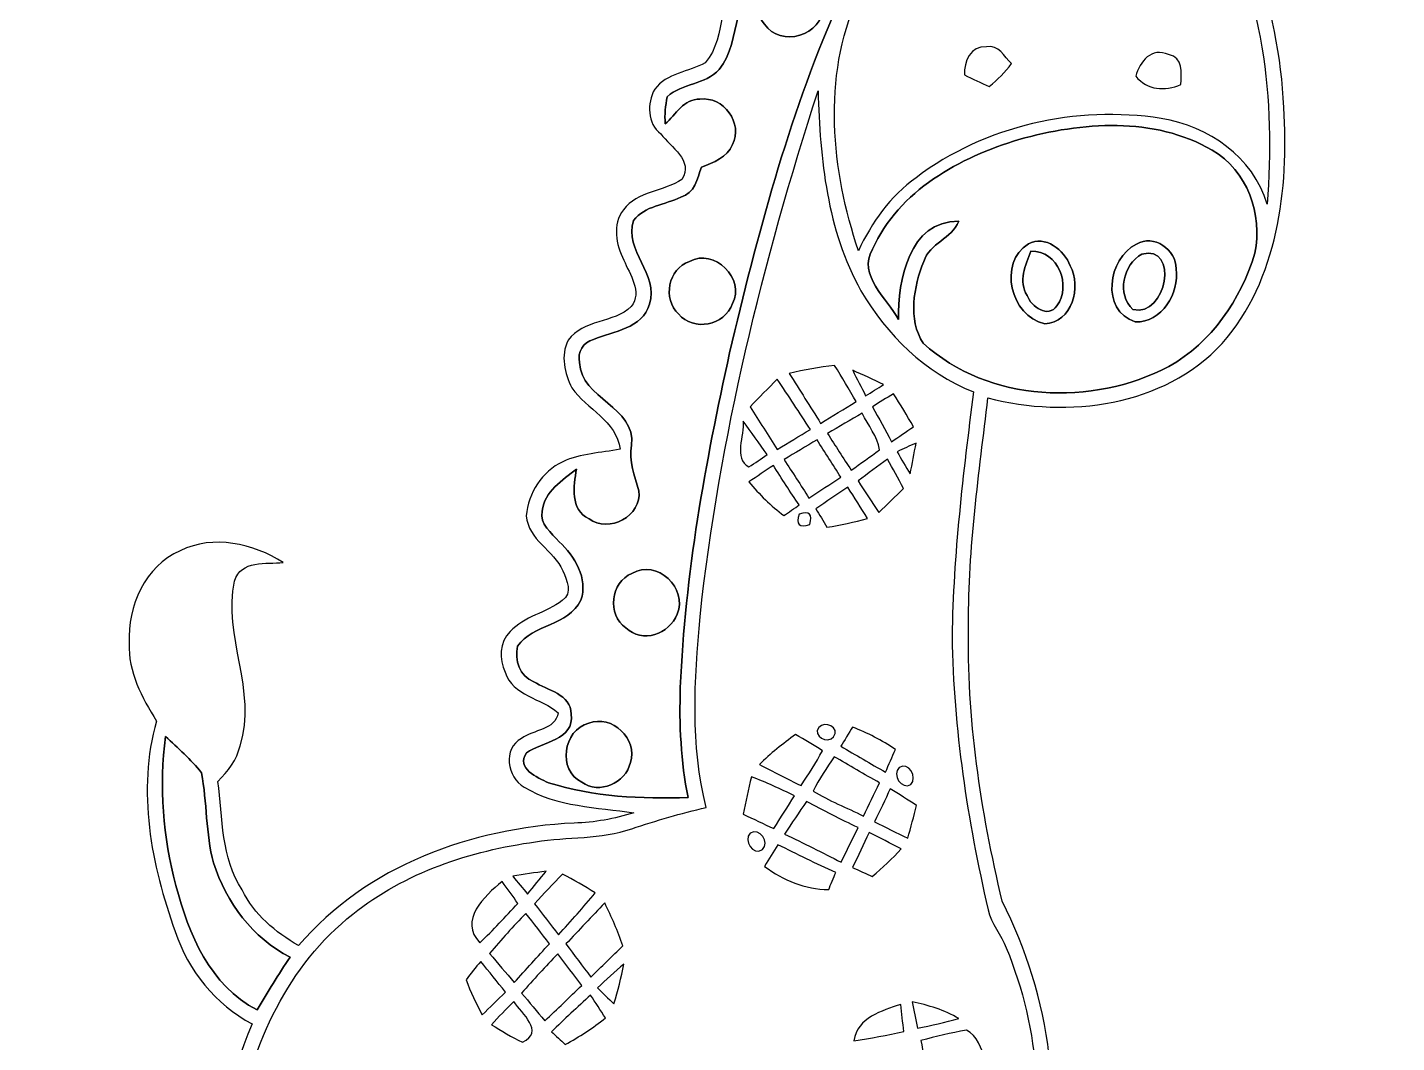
# Model space of a CAD drawing. Header units: centimetres. Extents: x -9.7 to 9.7, y -20.5 to 20.6.
# Drawn here: x 2.1 to 9.68, y 10.77 to 16.39 of the extents above; entities that cross this region are included whole.
import ezdxf

# ---------------------------------------------------------------- set-up
doc = ezdxf.new("R2010")
doc.units = ezdxf.units.CM
doc.header["$MEASUREMENT"] = 0
doc.layers.add('Camada 1', color=7, linetype='Continuous')

msp = doc.modelspace()

# ---------------------------------------------------------------- linework, layer by layer
at = {"layer": 'Camada 1'}
for points, knots in [([(7.83907, 18.55294), (7.82849, 18.66829), (7.97207, 18.70498), (8.06167, 18.68557), (8.06167, 18.68557), (8.15974, 18.66229), (8.19962, 18.56176), (8.23736, 18.47956), (8.23736, 18.47956), (8.30615, 18.52894), (8.37211, 18.60585), (8.4642, 18.59985), (8.4642, 18.59985), (8.55239, 18.57798), (8.66563, 18.50565), (8.62541, 18.39877), (8.62541, 18.39877), (8.52311, 18.22414), (8.33191, 18.13207), (8.15516, 18.04987), (8.15516, 18.04987), (8.09378, 17.93487), (8.05744, 17.80857), (8.00664, 17.68897), (8.00664, 17.68897), (8.06591, 17.66322), (8.12517, 17.63606), (8.18444, 17.60889), (8.18444, 17.60889), (8.42186, 17.83432), (8.68045, 18.04704), (8.98065, 18.18322), (8.98065, 18.18322), (9.12318, 18.2446), (9.30627, 18.29505), (9.43926, 18.18604), (9.43926, 18.18604), (9.56062, 18.0668), (9.61319, 17.86043), (9.52712, 17.70661), (9.52712, 17.70661), (9.45868, 17.59373), (9.33167, 17.53411), (9.20925, 17.49953), (9.20925, 17.49953), (8.94679, 17.4318), (8.67233, 17.4392), (8.40458, 17.46249), (8.40458, 17.46249), (8.84555, 17.09278), (9.02475, 16.50541), (9.05403, 15.94838), (9.05403, 15.94838), (9.0812, 15.4947), (9.02299, 14.99622), (8.71185, 14.64133), (8.71185, 14.64133), (8.38799, 14.29208), (7.85883, 14.22505), (7.41574, 14.33971), (7.41574, 14.33971), (7.36635, 13.92378), (7.30637, 13.50785), (7.30815, 13.08805), (7.30815, 13.08805), (7.29791, 12.57087), (7.37446, 12.05476), (7.49477, 11.55311), (7.49477, 11.55311), (7.75757, 11.02713), (7.87223, 10.39318), (7.64433, 9.83368), (7.64433, 9.83368), (7.95619, 9.71373), (8.20666, 9.48337), (8.4462, 9.25794), (8.4462, 9.25794), (8.85506, 8.84766), (9.24136, 8.39998), (9.50029, 7.87752), (9.50029, 7.87752), (9.57967, 7.69902), (9.67809, 7.47888), (9.57226, 7.29085), (9.57226, 7.29085), (9.45656, 7.1695), (9.28899, 7.10388), (9.12705, 7.07107), (9.12705, 7.07107), (8.85789, 7.02909), (8.6113, 7.18819), (8.43104, 7.37234), (8.43104, 7.37234), (8.04121, 7.78333), (7.80097, 8.30862), (7.42244, 8.72842), (7.42244, 8.72842), (7.30108, 8.86566), (7.14974, 8.97607), (6.97934, 9.0438), (6.97934, 9.0438), (6.95254, 9.01911), (6.92643, 8.99371), (6.90138, 8.96761), (6.90138, 8.96761), (7.09259, 8.62788), (7.21325, 8.25464), (7.31979, 7.88105), (7.31979, 7.88105), (7.40445, 7.56214), (7.48135, 7.24041), (7.52333, 6.91268), (7.52333, 6.91268), (7.57202, 6.61916), (7.58401, 6.31506), (7.52756, 6.02156), (7.52756, 6.02156), (7.49477, 5.86493), (7.40974, 5.68783), (7.24181, 5.64444), (7.24181, 5.64444), (7.01993, 5.59717), (6.77192, 5.60599), (6.57365, 5.72593), (6.57365, 5.72593), (6.36869, 5.85082), (6.26674, 6.084), (6.2103, 6.30765), (6.2103, 6.30765), (6.06178, 6.91549), (6.13445, 7.56072), (5.93195, 8.15763), (5.93195, 8.15763), (5.87304, 8.33578), (5.7665, 8.49453), (5.63245, 8.62471), (5.63245, 8.62471), (5.11069, 8.65504), (4.58576, 8.70795), (4.08305, 8.85648), (4.08305, 8.85648), (3.94404, 8.3947), (3.88301, 7.91491), (3.76307, 7.44855), (3.76307, 7.44855), (3.6904, 7.16104), (3.60186, 6.86964), (3.43181, 6.62305), (3.43181, 6.62305), (3.31223, 6.44701), (3.1108, 6.3126), (2.89243, 6.31966), (2.89243, 6.31966), (2.68216, 6.31331), (2.4825, 6.40009), (2.30399, 6.50346), (2.30399, 6.50346), (2.22603, 6.54402), (2.18193, 6.62515), (2.15511, 6.70524), (2.15511, 6.70524), (2.09761, 6.90245), (2.13642, 7.11129), (2.17735, 7.30778), (2.17735, 7.30778), (2.28528, 7.76181), (2.47015, 8.19361), (2.67864, 8.60954), (2.67864, 8.60954), (2.83951, 8.91822), (3.00813, 9.2269), (3.23391, 9.49359), (3.23391, 9.49359), (3.18452, 9.6273), (3.14501, 9.76736), (3.14854, 9.91164), (3.14854, 9.91164), (3.14783, 10.24078), (3.21451, 10.57027), (3.34115, 10.87402), (3.34115, 10.87402), (3.14042, 10.98232), (2.98626, 11.16858), (2.91606, 11.38555), (2.91606, 11.38555), (2.78306, 11.75349), (2.70262, 12.1673), (2.81269, 12.55077), (2.81269, 12.55077), (2.73085, 12.68024), (2.65535, 12.82453), (2.66064, 12.98222), (2.66064, 12.98222), (2.65253, 13.18542), (2.74708, 13.41049), (2.94393, 13.49339), (2.94393, 13.49339), (3.12878, 13.58582), (3.34644, 13.5329), (3.51437, 13.42883), (3.51437, 13.42883), (3.41877, 13.41895), (3.28153, 13.4433), (3.24379, 13.32618), (3.24379, 13.32618), (3.17994, 13.02278), (3.3729, 12.71587), (3.27518, 12.41389), (3.27518, 12.41389), (3.2579, 12.33557), (3.20852, 12.27208), (3.15207, 12.21705), (3.15207, 12.21705), (3.17887, 12.01384), (3.16971, 11.79371), (3.28682, 11.61556), (3.28682, 11.61556), (3.35314, 11.48009), (3.47027, 11.38132), (3.59938, 11.30793), (3.59938, 11.30793), (3.97544, 11.74997), (4.55648, 11.95916), (5.12444, 11.98597), (5.12444, 11.98597), (5.23662, 11.98809), (5.3474, 12.00996), (5.45465, 12.04277), (5.45465, 12.04277), (5.25003, 12.07381), (5.0299, 12.07523), (4.84752, 12.18494), (4.84752, 12.18494), (4.75368, 12.23997), (4.72722, 12.39837), (4.8327, 12.45481), (4.8327, 12.45481), (4.89937, 12.50491), (5.02072, 12.49891), (5.03624, 12.59699), (5.03624, 12.59699), (4.94312, 12.67777), (4.78437, 12.69012), (4.74203, 12.82099), (4.74203, 12.82099), (4.70712, 12.89402), (4.71204, 12.98609), (4.76956, 13.04643), (4.76956, 13.04643), (4.84823, 13.13038), (4.96922, 13.15014), (5.05919, 13.21858), (5.05919, 13.21858), (5.11915, 13.2595), (5.08282, 13.33076), (5.06236, 13.38333), (5.06236, 13.38333), (5.01156, 13.49622), (4.87009, 13.55442), (4.85985, 13.68742), (4.85985, 13.68742), (4.86974, 13.81266), (4.94665, 13.93295), (5.06165, 13.98658), (5.06165, 13.98658), (5.16078, 14.0342), (5.27332, 14.0342), (5.37986, 14.05607), (5.37986, 14.05607), (5.35834, 14.21518), (5.19465, 14.27514), (5.11174, 14.39545), (5.11174, 14.39545), (5.07223, 14.47587), (5.04754, 14.57501), (5.09198, 14.65897), (5.09198, 14.65897), (5.17313, 14.7775), (5.34387, 14.75139), (5.44054, 14.84559), (5.44054, 14.84559), (5.50367, 14.92849), (5.43136, 15.02339), (5.39996, 15.10347), (5.39996, 15.10347), (5.35586, 15.1892), (5.33505, 15.29855), (5.39715, 15.38181), (5.39715, 15.38181), (5.47582, 15.48482), (5.61974, 15.48236), (5.72169, 15.55009), (5.72169, 15.55009), (5.7866, 15.65486), (5.65996, 15.7293), (5.60422, 15.80161), (5.60422, 15.80161), (5.52908, 15.86052), (5.52662, 15.9706), (5.57072, 16.04891), (5.57072, 16.04891), (5.63667, 16.13993), (5.75944, 16.14275), (5.85011, 16.19603), (5.85011, 16.19603), (5.97923, 16.34172), (5.90727, 16.5922), (6.078, 16.71143), (6.078, 16.71143), (6.17536, 16.77352), (6.29813, 16.76682), (6.40927, 16.76082), (6.40927, 16.76082), (6.38174, 16.89029), (6.32249, 17.05645), (6.4463, 17.15628), (6.4463, 17.15628), (6.63327, 17.34784), (6.95678, 17.14323), (7.13493, 17.34537), (7.13493, 17.34537), (6.80614, 17.37747), (6.44031, 17.35454), (6.15667, 17.55281), (6.15667, 17.55281), (5.94713, 17.69533), (6.05542, 18.028), (6.26039, 18.11725), (6.26039, 18.11725), (6.40115, 18.18322), (6.5553, 18.10807), (6.67948, 18.03893), (6.67948, 18.03893), (6.9102, 17.89253), (7.10106, 17.69286), (7.27638, 17.48508), (7.27638, 17.48508), (7.32861, 17.52106), (7.38152, 17.55668), (7.43408, 17.59302), (7.43408, 17.59302), (7.37376, 17.6985), (7.31448, 17.80504), (7.25557, 17.91123), (7.25557, 17.91123), (7.08306, 17.96133), (6.85658, 18.01247), (6.79202, 18.20368), (6.79202, 18.20368), (6.81107, 18.26718), (6.86047, 18.31586), (6.91232, 18.35432), (6.91232, 18.35432), (7.0058, 18.40582), (7.1053, 18.34727), (7.19067, 18.3074), (7.19067, 18.3074), (7.21218, 18.38642), (7.2143, 18.48801), (7.29051, 18.5367), (7.29051, 18.5367), (7.36282, 18.58751), (7.45101, 18.55187), (7.52897, 18.53741), (7.52897, 18.53741), (7.58472, 18.33597), (7.49652, 18.13736), (7.41291, 17.95779), (7.41291, 17.95779), (7.4669, 17.8622), (7.52016, 17.76623), (7.57414, 17.67028), (7.57414, 17.67028), (7.66585, 17.69638), (7.75864, 17.71791), (7.85318, 17.73307), (7.85318, 17.73307), (7.90751, 17.8756), (7.96254, 18.01847), (8.01758, 18.16099), (8.01758, 18.16099), (7.94032, 18.28094), (7.84577, 18.40476), (7.83907, 18.55294)], [0, 0, 0, 0, 0.0103093, 0.0103093, 0.0103093, 0.0103093, 0.0206186, 0.0206186, 0.0206186, 0.0206186, 0.0309278, 0.0309278, 0.0309278, 0.0309278, 0.0412371, 0.0412371, 0.0412371, 0.0412371, 0.0515464, 0.0515464, 0.0515464, 0.0515464, 0.0618557, 0.0618557, 0.0618557, 0.0618557, 0.0721649, 0.0721649, 0.0721649, 0.0721649, 0.0824742, 0.0824742, 0.0824742, 0.0824742, 0.0927835, 0.0927835, 0.0927835, 0.0927835, 0.1030928, 0.1030928, 0.1030928, 0.1030928, 0.1134021, 0.1134021, 0.1134021, 0.1134021, 0.1237113, 0.1237113, 0.1237113, 0.1237113, 0.1340206, 0.1340206, 0.1340206, 0.1340206, 0.1443299, 0.1443299, 0.1443299, 0.1443299, 0.1546392, 0.1546392, 0.1546392, 0.1546392, 0.1649485, 0.1649485, 0.1649485, 0.1649485, 0.1752577, 0.1752577, 0.1752577, 0.1752577, 0.185567, 0.185567, 0.185567, 0.185567, 0.1958763, 0.1958763, 0.1958763, 0.1958763, 0.2061856, 0.2061856, 0.2061856, 0.2061856, 0.2164948, 0.2164948, 0.2164948, 0.2164948, 0.2268041, 0.2268041, 0.2268041, 0.2268041, 0.2371134, 0.2371134, 0.2371134, 0.2371134, 0.2474227, 0.2474227, 0.2474227, 0.2474227, 0.257732, 0.257732, 0.257732, 0.257732, 0.2680412, 0.2680412, 0.2680412, 0.2680412, 0.2783505, 0.2783505, 0.2783505, 0.2783505, 0.2886598, 0.2886598, 0.2886598, 0.2886598, 0.2989691, 0.2989691, 0.2989691, 0.2989691, 0.3092784, 0.3092784, 0.3092784, 0.3092784, 0.3195876, 0.3195876, 0.3195876, 0.3195876, 0.3298969, 0.3298969, 0.3298969, 0.3298969, 0.3402062, 0.3402062, 0.3402062, 0.3402062, 0.3505155, 0.3505155, 0.3505155, 0.3505155, 0.3608247, 0.3608247, 0.3608247, 0.3608247, 0.371134, 0.371134, 0.371134, 0.371134, 0.3814433, 0.3814433, 0.3814433, 0.3814433, 0.3917526, 0.3917526, 0.3917526, 0.3917526, 0.4020619, 0.4020619, 0.4020619, 0.4020619, 0.4123711, 0.4123711, 0.4123711, 0.4123711, 0.4226804, 0.4226804, 0.4226804, 0.4226804, 0.4329897, 0.4329897, 0.4329897, 0.4329897, 0.443299, 0.443299, 0.443299, 0.443299, 0.4536082, 0.4536082, 0.4536082, 0.4536082, 0.4639175, 0.4639175, 0.4639175, 0.4639175, 0.4742268, 0.4742268, 0.4742268, 0.4742268, 0.4845361, 0.4845361, 0.4845361, 0.4845361, 0.4948454, 0.4948454, 0.4948454, 0.4948454, 0.5051546, 0.5051546, 0.5051546, 0.5051546, 0.5154639, 0.5154639, 0.5154639, 0.5154639, 0.5257732, 0.5257732, 0.5257732, 0.5257732, 0.5360825, 0.5360825, 0.5360825, 0.5360825, 0.5463918, 0.5463918, 0.5463918, 0.5463918, 0.556701, 0.556701, 0.556701, 0.556701, 0.5670103, 0.5670103, 0.5670103, 0.5670103, 0.5773196, 0.5773196, 0.5773196, 0.5773196, 0.5876289, 0.5876289, 0.5876289, 0.5876289, 0.5979381, 0.5979381, 0.5979381, 0.5979381, 0.6082474, 0.6082474, 0.6082474, 0.6082474, 0.6185567, 0.6185567, 0.6185567, 0.6185567, 0.628866, 0.628866, 0.628866, 0.628866, 0.6391753, 0.6391753, 0.6391753, 0.6391753, 0.6494845, 0.6494845, 0.6494845, 0.6494845, 0.6597938, 0.6597938, 0.6597938, 0.6597938, 0.6701031, 0.6701031, 0.6701031, 0.6701031, 0.6804124, 0.6804124, 0.6804124, 0.6804124, 0.6907216, 0.6907216, 0.6907216, 0.6907216, 0.7010309, 0.7010309, 0.7010309, 0.7010309, 0.7113402, 0.7113402, 0.7113402, 0.7113402, 0.7216495, 0.7216495, 0.7216495, 0.7216495, 0.7319588, 0.7319588, 0.7319588, 0.7319588, 0.742268, 0.742268, 0.742268, 0.742268, 0.7525773, 0.7525773, 0.7525773, 0.7525773, 0.7628866, 0.7628866, 0.7628866, 0.7628866, 0.7731959, 0.7731959, 0.7731959, 0.7731959, 0.7835052, 0.7835052, 0.7835052, 0.7835052, 0.7938144, 0.7938144, 0.7938144, 0.7938144, 0.8041237, 0.8041237, 0.8041237, 0.8041237, 0.814433, 0.814433, 0.814433, 0.814433, 0.8247423, 0.8247423, 0.8247423, 0.8247423, 0.8350515, 0.8350515, 0.8350515, 0.8350515, 0.8453608, 0.8453608, 0.8453608, 0.8453608, 0.8556701, 0.8556701, 0.8556701, 0.8556701, 0.8659794, 0.8659794, 0.8659794, 0.8659794, 0.8762887, 0.8762887, 0.8762887, 0.8762887, 0.8865979, 0.8865979, 0.8865979, 0.8865979, 0.8969072, 0.8969072, 0.8969072, 0.8969072, 0.9072165, 0.9072165, 0.9072165, 0.9072165, 0.9175258, 0.9175258, 0.9175258, 0.9175258, 0.9278351, 0.9278351, 0.9278351, 0.9278351, 0.9381443, 0.9381443, 0.9381443, 0.9381443, 0.9484536, 0.9484536, 0.9484536, 0.9484536, 0.9587629, 0.9587629, 0.9587629, 0.9587629, 0.9690722, 0.9690722, 0.9690722, 0.9690722, 0.9793814, 0.9793814, 0.9793814, 0.9793814, 1, 1, 1, 1]), ([(7.34306, 17.42334), (7.34306, 17.42334), (7.34306, 17.42334), (7.34306, 17.42334), (7.34306, 17.42334), (7.0545, 17.20074), (6.81601, 16.90158), (6.69466, 16.55585), (6.69466, 16.55585), (6.49746, 16.11453), (6.54826, 15.60124), (6.6989, 15.15392), (6.6989, 15.15392), (6.7705, 15.31231), (6.87563, 15.45695), (7.01781, 15.55925), (7.01781, 15.55925), (7.39951, 15.84818), (7.90397, 15.96002), (8.37494, 15.88769), (8.37494, 15.88769), (8.63669, 15.8443), (8.88293, 15.67461), (8.96231, 15.4125), (8.96231, 15.4125), (9.00358, 15.98507), (8.95349, 16.60136), (8.62612, 17.09102), (8.62612, 17.09102), (8.46771, 17.33832), (8.22077, 17.51824), (7.94737, 17.6163), (7.94737, 17.6163), (7.72688, 17.68439), (7.50817, 17.55951), (7.34306, 17.42334)], [0, 0, 0, 0, 0.1, 0.1, 0.1, 0.1, 0.2, 0.2, 0.2, 0.2, 0.3, 0.3, 0.3, 0.3, 0.4, 0.4, 0.4, 0.4, 0.5, 0.5, 0.5, 0.5, 0.6, 0.6, 0.6, 0.6, 0.7, 0.7, 0.7, 0.7, 0.8, 0.8, 0.8, 0.8, 1, 1, 1, 1]), ([(6.5927, 17.14923), (6.5927, 17.14923), (6.5927, 17.14923), (6.5927, 17.14923), (6.5927, 17.14923), (6.50521, 17.12453), (6.43502, 17.03634), (6.46219, 16.94321), (6.46219, 16.94321), (6.49922, 16.79927), (6.46219, 16.65075), (6.50346, 16.50823), (6.50346, 16.50823), (6.50416, 16.34666), (6.26533, 16.2754), (6.17819, 16.41016), (6.17819, 16.41016), (6.10059, 16.49589), (6.16408, 16.60983), (6.19972, 16.69837), (6.19972, 16.69837), (5.9817, 16.59854), (6.06178, 16.31879), (5.92666, 16.15863), (5.92666, 16.15863), (5.85223, 16.07219), (5.72169, 16.08349), (5.6402, 16.00764), (5.6402, 16.00764), (5.62926, 15.95861), (5.62539, 15.90851), (5.62856, 15.85771), (5.62856, 15.85771), (5.68819, 15.9071), (5.73193, 15.99917), (5.82117, 15.99318), (5.82117, 15.99318), (5.95029, 16.01399), (6.06178, 15.85806), (6.00216, 15.74306), (6.00216, 15.74306), (5.97217, 15.67144), (5.89633, 15.64252), (5.82894, 15.61817), (5.82894, 15.61817), (5.80884, 15.55433), (5.79049, 15.47213), (5.7157, 15.45201), (5.7157, 15.45201), (5.62926, 15.40792), (5.51427, 15.40509), (5.45394, 15.32149), (5.45394, 15.32149), (5.39925, 15.15533), (5.59505, 15.0248), (5.54248, 14.85935), (5.54248, 14.85935), (5.50121, 14.72282), (5.34353, 14.70977), (5.23168, 14.66355), (5.23168, 14.66355), (5.1756, 14.6498), (5.13997, 14.59229), (5.15513, 14.5362), (5.15513, 14.5362), (5.16113, 14.33195), (5.46805, 14.29243), (5.44264, 14.07795), (5.44264, 14.07795), (5.42607, 13.99011), (5.46064, 13.90896), (5.48252, 13.82571), (5.48252, 13.82571), (5.50157, 13.68777), (5.31671, 13.58758), (5.207, 13.67084), (5.207, 13.67084), (5.09975, 13.72199), (5.12304, 13.85181), (5.13749, 13.94636), (5.13749, 13.94636), (5.06095, 13.88286), (4.95828, 13.8236), (4.94841, 13.71388), (4.94841, 13.71388), (4.93006, 13.6412), (5.00027, 13.59217), (5.04189, 13.54384), (5.04189, 13.54384), (5.12797, 13.4634), (5.20312, 13.34099), (5.16183, 13.21964), (5.16183, 13.21964), (5.09164, 13.07853), (4.89866, 13.0877), (4.81117, 12.96599), (4.81117, 12.96599), (4.79424, 12.88908), (4.82106, 12.79771), (4.90114, 12.76879), (4.90114, 12.76879), (4.97592, 12.72046), (5.10611, 12.7007), (5.10857, 12.58992), (5.10857, 12.58992), (5.12762, 12.44494), (4.947, 12.43718), (4.86021, 12.37438), (4.86021, 12.37438), (4.80306, 12.28901), (4.91912, 12.2375), (4.98298, 12.20964), (4.98298, 12.20964), (5.23134, 12.12956), (5.49697, 12.11968), (5.75592, 12.12673), (5.75592, 12.12673), (5.715, 12.32711), (5.70547, 12.53278), (5.71253, 12.73668), (5.71253, 12.73668), (5.73792, 13.36216), (5.85082, 13.97987), (5.98557, 14.58948), (5.98557, 14.58948), (6.13798, 15.23611), (6.30802, 15.88276), (6.57365, 16.49306), (6.57365, 16.49306), (6.65762, 16.74071), (6.79272, 16.96755), (6.95571, 17.17075), (6.95571, 17.17075), (6.83472, 17.16651), (6.71089, 17.18063), (6.5927, 17.14923)], [0, 0, 0, 0, 0.0285714, 0.0285714, 0.0285714, 0.0285714, 0.0571429, 0.0571429, 0.0571429, 0.0571429, 0.0857143, 0.0857143, 0.0857143, 0.0857143, 0.1142857, 0.1142857, 0.1142857, 0.1142857, 0.1428571, 0.1428571, 0.1428571, 0.1428571, 0.1714286, 0.1714286, 0.1714286, 0.1714286, 0.2, 0.2, 0.2, 0.2, 0.2285714, 0.2285714, 0.2285714, 0.2285714, 0.2571429, 0.2571429, 0.2571429, 0.2571429, 0.2857143, 0.2857143, 0.2857143, 0.2857143, 0.3142857, 0.3142857, 0.3142857, 0.3142857, 0.3428571, 0.3428571, 0.3428571, 0.3428571, 0.3714286, 0.3714286, 0.3714286, 0.3714286, 0.4, 0.4, 0.4, 0.4, 0.4285714, 0.4285714, 0.4285714, 0.4285714, 0.4571429, 0.4571429, 0.4571429, 0.4571429, 0.4857143, 0.4857143, 0.4857143, 0.4857143, 0.5142857, 0.5142857, 0.5142857, 0.5142857, 0.5428571, 0.5428571, 0.5428571, 0.5428571, 0.5714286, 0.5714286, 0.5714286, 0.5714286, 0.6, 0.6, 0.6, 0.6, 0.6285714, 0.6285714, 0.6285714, 0.6285714, 0.6571429, 0.6571429, 0.6571429, 0.6571429, 0.6857143, 0.6857143, 0.6857143, 0.6857143, 0.7142857, 0.7142857, 0.7142857, 0.7142857, 0.7428571, 0.7428571, 0.7428571, 0.7428571, 0.7714286, 0.7714286, 0.7714286, 0.7714286, 0.8, 0.8, 0.8, 0.8, 0.8285714, 0.8285714, 0.8285714, 0.8285714, 0.8571429, 0.8571429, 0.8571429, 0.8571429, 0.8857143, 0.8857143, 0.8857143, 0.8857143, 0.9142857, 0.9142857, 0.9142857, 0.9142857, 0.9428571, 0.9428571, 0.9428571, 0.9428571, 1, 1, 1, 1]), ([(7.28556, 16.12793), (7.28239, 16.20131), (7.31943, 16.29268), (7.40728, 16.28315), (7.40728, 16.28315), (7.47394, 16.29939), (7.50534, 16.22883), (7.54661, 16.19108), (7.54661, 16.19108), (7.50992, 16.14452), (7.46901, 16.10147), (7.42314, 16.06373), (7.42314, 16.06373), (7.37693, 16.08454), (7.33071, 16.10606), (7.28556, 16.12793)], [0, 0, 0, 0, 0.2, 0.2, 0.2, 0.2, 0.4, 0.4, 0.4, 0.4, 0.6, 0.6, 0.6, 0.6, 1, 1, 1, 1]), ([(8.23348, 16.12159), (8.25534, 16.20307), (8.32309, 16.28315), (8.4148, 16.24117), (8.4148, 16.24117), (8.49911, 16.22601), (8.48606, 16.13993), (8.4843, 16.07467), (8.4843, 16.07467), (8.39294, 16.03903), (8.29944, 16.04044), (8.23348, 16.12159)], [0, 0, 0, 0, 0.25, 0.25, 0.25, 0.25, 0.5, 0.5, 0.5, 0.5, 1, 1, 1, 1]), ([(5.82188, 13.12862), (5.82188, 13.12862), (5.82188, 13.12862), (5.82188, 13.12862), (5.82188, 13.12862), (5.78943, 12.77761), (5.76896, 12.41848), (5.85505, 12.07311), (5.85505, 12.07311), (5.71641, 12.03854), (5.57883, 12.00079), (5.44335, 11.95458), (5.44335, 11.95458), (5.27227, 11.89389), (5.08811, 11.91224), (4.91137, 11.88226), (4.91137, 11.88226), (4.54942, 11.83286), (4.18782, 11.71222), (3.89924, 11.48185), (3.89924, 11.48185), (3.54259, 11.19928), (3.33833, 10.76501), (3.26848, 10.32191), (3.26848, 10.32191), (3.21168, 10.01112), (3.19617, 9.65729), (3.39302, 9.38952), (3.39302, 9.38952), (3.62549, 9.0752), (4.02061, 8.9482), (4.38608, 8.86283), (4.38608, 8.86283), (4.7759, 8.77675), (5.17418, 8.73689), (5.57213, 8.71043), (5.57213, 8.71043), (5.94359, 8.70479), (6.3193, 8.77746), (6.6548, 8.93903), (6.6548, 8.93903), (7.05414, 9.12777), (7.39739, 9.45197), (7.56496, 9.86507), (7.56496, 9.86507), (7.75475, 10.32122), (7.70042, 10.84544), (7.51733, 11.29452), (7.51733, 11.29452), (7.48841, 11.36755), (7.43303, 11.42858), (7.41644, 11.50619), (7.41644, 11.50619), (7.30215, 12.0022), (7.22453, 12.50809), (7.21713, 13.01785), (7.21713, 13.01785), (7.22312, 13.47187), (7.27886, 13.92307), (7.33495, 14.37322), (7.33495, 14.37322), (7.0679, 14.47834), (6.85517, 14.68825), (6.7123, 14.93379), (6.7123, 14.93379), (6.52426, 15.26962), (6.48545, 15.66156), (6.47522, 16.03974), (6.47522, 16.03974), (6.16795, 15.09254), (5.92912, 14.11957), (5.82188, 13.12862)], [0, 0, 0, 0, 0.0526316, 0.0526316, 0.0526316, 0.0526316, 0.1052632, 0.1052632, 0.1052632, 0.1052632, 0.1578947, 0.1578947, 0.1578947, 0.1578947, 0.2105263, 0.2105263, 0.2105263, 0.2105263, 0.2631579, 0.2631579, 0.2631579, 0.2631579, 0.3157895, 0.3157895, 0.3157895, 0.3157895, 0.3684211, 0.3684211, 0.3684211, 0.3684211, 0.4210526, 0.4210526, 0.4210526, 0.4210526, 0.4736842, 0.4736842, 0.4736842, 0.4736842, 0.5263158, 0.5263158, 0.5263158, 0.5263158, 0.5789474, 0.5789474, 0.5789474, 0.5789474, 0.6315789, 0.6315789, 0.6315789, 0.6315789, 0.6842105, 0.6842105, 0.6842105, 0.6842105, 0.7368421, 0.7368421, 0.7368421, 0.7368421, 0.7894737, 0.7894737, 0.7894737, 0.7894737, 0.8421053, 0.8421053, 0.8421053, 0.8421053, 0.8947368, 0.8947368, 0.8947368, 0.8947368, 1, 1, 1, 1]), ([(7.58718, 15.77092), (7.58718, 15.77092), (7.58718, 15.77092), (7.58718, 15.77092), (7.58718, 15.77092), (7.26086, 15.67179), (6.9215, 15.48941), (6.7765, 15.16309), (6.7765, 15.16309), (6.6922, 15.0188), (6.85694, 14.8918), (6.9208, 14.77468), (6.9208, 14.77468), (6.91656, 14.98917), (6.97864, 15.32078), (7.25382, 15.31831), (7.25382, 15.31831), (7.21642, 15.22095), (7.09224, 15.19731), (7.06013, 15.09606), (7.06013, 15.09606), (7.0051, 14.95601), (6.96982, 14.77504), (7.05767, 14.64239), (7.05767, 14.64239), (7.42068, 14.31219), (7.99394, 14.29173), (8.41691, 14.51433), (8.41691, 14.51433), (8.6554, 14.64556), (8.8145, 14.88474), (8.89353, 15.14086), (8.89353, 15.14086), (8.93762, 15.35606), (8.85225, 15.59947), (8.65645, 15.71201), (8.65645, 15.71201), (8.33366, 15.89969), (7.93433, 15.86759), (7.58718, 15.77092)], [0, 0, 0, 0, 0.0909091, 0.0909091, 0.0909091, 0.0909091, 0.1818182, 0.1818182, 0.1818182, 0.1818182, 0.2727273, 0.2727273, 0.2727273, 0.2727273, 0.3636364, 0.3636364, 0.3636364, 0.3636364, 0.4545455, 0.4545455, 0.4545455, 0.4545455, 0.5454545, 0.5454545, 0.5454545, 0.5454545, 0.6363636, 0.6363636, 0.6363636, 0.6363636, 0.7272727, 0.7272727, 0.7272727, 0.7272727, 0.8181818, 0.8181818, 0.8181818, 0.8181818, 1, 1, 1, 1]), ([(7.63939, 15.19342), (7.73148, 15.24353), (7.83802, 15.15886), (7.87118, 15.07207), (7.87118, 15.07207), (7.93433, 14.95565), (7.88246, 14.75457), (7.72971, 14.75104), (7.72971, 14.75104), (7.54097, 14.79091), (7.47041, 15.08794), (7.63939, 15.19342)], [0, 0, 0, 0, 0.25, 0.25, 0.25, 0.25, 0.5, 0.5, 0.5, 0.5, 1, 1, 1, 1]), ([(8.2377, 15.19166), (8.33366, 15.24846), (8.45819, 15.16168), (8.45784, 15.05479), (8.45784, 15.05479), (8.47653, 14.91932), (8.37812, 14.75705), (8.23066, 14.76057), (8.23066, 14.76057), (8.03804, 14.82478), (8.07895, 15.11229), (8.2377, 15.19166)], [0, 0, 0, 0, 0.25, 0.25, 0.25, 0.25, 0.5, 0.5, 0.5, 0.5, 1, 1, 1, 1]), ([(5.76297, 15.09535), (5.90125, 15.17156), (6.07447, 15.00011), (6.00109, 14.86217), (6.00109, 14.86217), (5.95948, 14.73976), (5.7852, 14.70625), (5.7023, 14.80466), (5.7023, 14.80466), (5.6134, 14.88792), (5.64549, 15.0562), (5.76297, 15.09535)], [0, 0, 0, 0, 0.25, 0.25, 0.25, 0.25, 0.5, 0.5, 0.5, 0.5, 1, 1, 1, 1]), ([(8.26698, 15.13663), (8.26698, 15.13663), (8.26698, 15.13663), (8.26698, 15.13663), (8.26698, 15.13663), (8.16468, 15.07842), (8.12587, 14.91368), (8.21831, 14.82936), (8.21831, 14.82936), (8.40668, 14.7828), (8.47441, 15.19307), (8.26698, 15.13663)], [0, 0, 0, 0, 0.25, 0.25, 0.25, 0.25, 0.5, 0.5, 0.5, 0.5, 1, 1, 1, 1]), ([(7.65352, 15.15251), (7.65352, 15.15251), (7.65352, 15.15251), (7.65352, 15.15251), (7.65352, 15.15251), (7.62282, 15.07559), (7.5826, 14.98564), (7.63269, 14.90698), (7.63269, 14.90698), (7.65457, 14.84559), (7.74946, 14.77856), (7.7978, 14.85018), (7.7978, 14.85018), (7.87964, 14.95954), (7.8045, 15.15744), (7.65352, 15.15251)], [0, 0, 0, 0, 0.2, 0.2, 0.2, 0.2, 0.4, 0.4, 0.4, 0.4, 0.6, 0.6, 0.6, 0.6, 1, 1, 1, 1]), ([(6.31542, 14.47587), (6.39833, 14.49492), (6.48229, 14.50975), (6.56695, 14.51997), (6.56695, 14.51997), (6.60788, 14.45401), (6.64669, 14.38698), (6.68513, 14.31924), (6.68513, 14.31924), (6.61987, 14.27938), (6.55425, 14.23951), (6.48935, 14.19895), (6.48935, 14.19895), (6.43254, 14.29208), (6.37292, 14.3831), (6.31542, 14.47587)], [0, 0, 0, 0, 0.2, 0.2, 0.2, 0.2, 0.4, 0.4, 0.4, 0.4, 0.6, 0.6, 0.6, 0.6, 1, 1, 1, 1]), ([(6.66715, 14.49282), (6.72429, 14.46776), (6.78144, 14.44166), (6.83753, 14.41344), (6.83753, 14.41344), (6.80437, 14.39298), (6.77157, 14.37216), (6.7384, 14.3517), (6.7384, 14.3517), (6.71442, 14.39897), (6.69008, 14.44554), (6.66715, 14.49282)], [0, 0, 0, 0, 0.25, 0.25, 0.25, 0.25, 0.5, 0.5, 0.5, 0.5, 1, 1, 1, 1]), ([(6.09917, 14.29066), (6.1482, 14.34253), (6.19831, 14.39333), (6.24945, 14.44342), (6.24945, 14.44342), (6.31119, 14.35135), (6.37187, 14.25856), (6.43254, 14.16579), (6.43254, 14.16579), (6.37151, 14.12875), (6.31048, 14.09206), (6.24945, 14.05501), (6.24945, 14.05501), (6.19972, 14.13403), (6.1482, 14.21165), (6.09917, 14.29066)], [0, 0, 0, 0, 0.2, 0.2, 0.2, 0.2, 0.4, 0.4, 0.4, 0.4, 0.6, 0.6, 0.6, 0.6, 1, 1, 1, 1]), ([(6.77615, 14.29137), (6.8146, 14.31501), (6.85305, 14.339), (6.89186, 14.36299), (6.89186, 14.36299), (6.93173, 14.30372), (6.96841, 14.24269), (7.00298, 14.18025), (7.00298, 14.18025), (6.96241, 14.15238), (6.92185, 14.12486), (6.88162, 14.09734), (6.88162, 14.09734), (6.84742, 14.16261), (6.81177, 14.22717), (6.77615, 14.29137)], [0, 0, 0, 0, 0.2, 0.2, 0.2, 0.2, 0.4, 0.4, 0.4, 0.4, 0.6, 0.6, 0.6, 0.6, 1, 1, 1, 1]), ([(6.5278, 14.14285), (6.59129, 14.18096), (6.65551, 14.21835), (6.71971, 14.25504), (6.71971, 14.25504), (6.75075, 14.18801), (6.80507, 14.12733), (6.81496, 14.05254), (6.81496, 14.05254), (6.7638, 14.01339), (6.71018, 13.9774), (6.65833, 13.93965), (6.65833, 13.93965), (6.61458, 14.00739), (6.57083, 14.07477), (6.5278, 14.14285)], [0, 0, 0, 0, 0.2, 0.2, 0.2, 0.2, 0.4, 0.4, 0.4, 0.4, 0.6, 0.6, 0.6, 0.6, 1, 1, 1, 1]), ([(6.05966, 14.21165), (6.10588, 14.15132), (6.14927, 14.08852), (6.19337, 14.02608), (6.19337, 14.02608), (6.1595, 14.00245), (6.12563, 13.97987), (6.09141, 13.95764), (6.09141, 13.95764), (6.00463, 14.00457), (6.06812, 14.13262), (6.05966, 14.21165)], [0, 0, 0, 0, 0.25, 0.25, 0.25, 0.25, 0.5, 0.5, 0.5, 0.5, 1, 1, 1, 1]), ([(6.2865, 13.99857), (6.34753, 14.0349), (6.4082, 14.07159), (6.46923, 14.10863), (6.46923, 14.10863), (6.51298, 14.03949), (6.55742, 13.97035), (6.60082, 13.9005), (6.60082, 13.9005), (6.54156, 13.86275), (6.48299, 13.82394), (6.42479, 13.78514), (6.42479, 13.78514), (6.37928, 13.85675), (6.33306, 13.92766), (6.2865, 13.99857)], [0, 0, 0, 0, 0.2, 0.2, 0.2, 0.2, 0.4, 0.4, 0.4, 0.4, 0.6, 0.6, 0.6, 0.6, 1, 1, 1, 1]), ([(6.91268, 14.04196), (6.94725, 14.05819), (6.98253, 14.07406), (7.01745, 14.08994), (7.01745, 14.08994), (7.00722, 14.03279), (6.99664, 13.97564), (6.98465, 13.91884), (6.98465, 13.91884), (6.96029, 13.95976), (6.93632, 14.00069), (6.91268, 14.04196)], [0, 0, 0, 0, 0.25, 0.25, 0.25, 0.25, 0.5, 0.5, 0.5, 0.5, 1, 1, 1, 1]), ([(6.09247, 13.87475), (6.13692, 13.90579), (6.18208, 13.93648), (6.22793, 13.96611), (6.22793, 13.96611), (6.27415, 13.89238), (6.32107, 13.81901), (6.3701, 13.74739), (6.3701, 13.74739), (6.34929, 13.73258), (6.30695, 13.70329), (6.2858, 13.68848), (6.2858, 13.68848), (6.21347, 13.7421), (6.14961, 13.80559), (6.09247, 13.87475)], [0, 0, 0, 0, 0.2, 0.2, 0.2, 0.2, 0.4, 0.4, 0.4, 0.4, 0.6, 0.6, 0.6, 0.6, 1, 1, 1, 1]), ([(6.69642, 13.88109), (6.7504, 13.92132), (6.80437, 13.96153), (6.85906, 14.00139), (6.85906, 14.00139), (6.88903, 13.94777), (6.91868, 13.89379), (6.9476, 13.83911), (6.9476, 13.83911), (6.90316, 13.79361), (6.85765, 13.7488), (6.81143, 13.70506), (6.81143, 13.70506), (6.77298, 13.76362), (6.73488, 13.82254), (6.69642, 13.88109)], [0, 0, 0, 0, 0.2, 0.2, 0.2, 0.2, 0.4, 0.4, 0.4, 0.4, 0.6, 0.6, 0.6, 0.6, 1, 1, 1, 1]), ([(6.46253, 13.72658), (6.52144, 13.76609), (6.58035, 13.80596), (6.63928, 13.84617), (6.63928, 13.84617), (6.67631, 13.78866), (6.713, 13.73081), (6.74899, 13.67225), (6.74899, 13.67225), (6.67456, 13.65285), (6.59977, 13.63591), (6.52392, 13.62427), (6.52392, 13.62427), (6.50346, 13.65849), (6.48299, 13.69271), (6.46253, 13.72658)], [0, 0, 0, 0, 0.2, 0.2, 0.2, 0.2, 0.4, 0.4, 0.4, 0.4, 0.6, 0.6, 0.6, 0.6, 1, 1, 1, 1]), ([(6.37046, 13.69659), (6.42761, 13.71494), (6.44666, 13.69589), (6.42866, 13.63909), (6.42866, 13.63909), (6.3708, 13.62075), (6.35175, 13.63979), (6.37046, 13.69659)], [0, 0, 0, 0, 0.3333333, 0.3333333, 0.3333333, 0.3333333, 1, 1, 1, 1]), ([(5.44476, 13.36851), (5.582, 13.45071), (5.75768, 13.28525), (5.69419, 13.14273), (5.69419, 13.14273), (5.65326, 13.03196), (5.5005, 12.97869), (5.41126, 13.06688), (5.41126, 13.06688), (5.30472, 13.13991), (5.32659, 13.31948), (5.44476, 13.36851)], [0, 0, 0, 0, 0.25, 0.25, 0.25, 0.25, 0.5, 0.5, 0.5, 0.5, 1, 1, 1, 1]), ([(5.20559, 12.53912), (5.33576, 12.58782), (5.47792, 12.45164), (5.4363, 12.32076), (5.4363, 12.32076), (5.41019, 12.20893), (5.26274, 12.14084), (5.16678, 12.21245), (5.16678, 12.21245), (5.03132, 12.27701), (5.06236, 12.50244), (5.20559, 12.53912)], [0, 0, 0, 0, 0.25, 0.25, 0.25, 0.25, 0.5, 0.5, 0.5, 0.5, 1, 1, 1, 1]), ([(6.60082, 12.41143), (6.61704, 12.43788), (6.64951, 12.4908), (6.66574, 12.51726), (6.66574, 12.51726), (6.7497, 12.48586), (6.82907, 12.44353), (6.9035, 12.39379), (6.9035, 12.39379), (6.88481, 12.3518), (6.86647, 12.30982), (6.84847, 12.26749), (6.84847, 12.26749), (6.76556, 12.31547), (6.68301, 12.36345), (6.60082, 12.41143)], [0, 0, 0, 0, 0.2, 0.2, 0.2, 0.2, 0.4, 0.4, 0.4, 0.4, 0.6, 0.6, 0.6, 0.6, 1, 1, 1, 1]), ([(2.86208, 12.46611), (2.86208, 12.46611), (2.86208, 12.46611), (2.86208, 12.46611), (2.86208, 12.46611), (2.82645, 12.19059), (2.84797, 11.90872), (2.91994, 11.64096), (2.91994, 11.64096), (2.98944, 11.37179), (3.10902, 11.08639), (3.36937, 10.95127), (3.36937, 10.95127), (3.429, 11.04935), (3.4865, 11.14883), (3.55211, 11.24338), (3.55211, 11.24338), (3.34503, 11.34921), (3.19863, 11.54712), (3.12807, 11.76549), (3.12807, 11.76549), (3.08434, 11.92847), (3.09279, 12.09957), (3.06139, 12.26466), (3.06139, 12.26466), (3.00389, 12.33981), (2.93017, 12.40049), (2.86208, 12.46611)], [0, 0, 0, 0, 0.125, 0.125, 0.125, 0.125, 0.25, 0.25, 0.25, 0.25, 0.375, 0.375, 0.375, 0.375, 0.5, 0.5, 0.5, 0.5, 0.625, 0.625, 0.625, 0.625, 0.75, 0.75, 0.75, 0.75, 1, 1, 1, 1]), ([(6.14997, 12.30982), (6.21171, 12.37085), (6.27944, 12.42553), (6.35034, 12.47633), (6.35034, 12.47633), (6.40045, 12.4474), (6.45159, 12.41989), (6.49887, 12.38603), (6.49887, 12.38603), (6.46394, 12.31935), (6.4216, 12.25726), (6.38174, 12.1934), (6.38174, 12.1934), (6.30378, 12.23115), (6.22652, 12.26996), (6.14997, 12.30982)], [0, 0, 0, 0, 0.2, 0.2, 0.2, 0.2, 0.4, 0.4, 0.4, 0.4, 0.6, 0.6, 0.6, 0.6, 1, 1, 1, 1]), ([(6.56378, 12.35356), (6.64774, 12.30559), (6.73099, 12.25655), (6.81531, 12.20858), (6.81531, 12.20858), (6.78568, 12.1472), (6.75569, 12.08617), (6.72606, 12.02477), (6.72606, 12.02477), (6.63363, 12.07169), (6.53591, 12.10839), (6.44771, 12.16342), (6.44771, 12.16342), (6.48124, 12.22974), (6.52356, 12.29112), (6.56378, 12.35356)], [0, 0, 0, 0, 0.2, 0.2, 0.2, 0.2, 0.4, 0.4, 0.4, 0.4, 0.6, 0.6, 0.6, 0.6, 1, 1, 1, 1]), ([(6.92431, 12.29359), (6.97652, 12.33028), (7.02663, 12.23785), (6.98923, 12.19976), (6.98923, 12.19976), (6.93737, 12.16659), (6.88128, 12.25514), (6.92431, 12.29359)], [0, 0, 0, 0, 0.3333333, 0.3333333, 0.3333333, 0.3333333, 1, 1, 1, 1]), ([(6.10658, 12.24244), (6.18737, 12.21139), (6.26604, 12.17436), (6.34505, 12.13767), (6.34505, 12.13767), (6.30624, 12.07698), (6.26816, 12.01632), (6.23005, 11.95528), (6.23005, 11.95528), (6.17361, 11.98174), (6.11716, 12.00819), (6.06107, 12.03501), (6.06107, 12.03501), (6.07377, 12.10486), (6.08858, 12.174), (6.10658, 12.24244)], [0, 0, 0, 0, 0.2, 0.2, 0.2, 0.2, 0.4, 0.4, 0.4, 0.4, 0.6, 0.6, 0.6, 0.6, 1, 1, 1, 1]), ([(6.78744, 11.99338), (6.81743, 12.0537), (6.84635, 12.11438), (6.87458, 12.17576), (6.87458, 12.17576), (6.92326, 12.14543), (6.97159, 12.11509), (7.01993, 12.08369), (7.01993, 12.08369), (7.00546, 12.02302), (6.98887, 11.96269), (6.97123, 11.90236), (6.97123, 11.90236), (6.9095, 11.93235), (6.84812, 11.96269), (6.78744, 11.99338)], [0, 0, 0, 0, 0.2, 0.2, 0.2, 0.2, 0.4, 0.4, 0.4, 0.4, 0.6, 0.6, 0.6, 0.6, 1, 1, 1, 1]), ([(6.28967, 11.92424), (6.32919, 11.98491), (6.36905, 12.04595), (6.41103, 12.10486), (6.41103, 12.10486), (6.50558, 12.05547), (6.60011, 12.00573), (6.69712, 11.96093), (6.69712, 11.96093), (6.66537, 11.89707), (6.63397, 11.83286), (6.60259, 11.76901), (6.60259, 11.76901), (6.49922, 11.82263), (6.39514, 11.8752), (6.28967, 11.92424)], [0, 0, 0, 0, 0.2, 0.2, 0.2, 0.2, 0.4, 0.4, 0.4, 0.4, 0.6, 0.6, 0.6, 0.6, 1, 1, 1, 1]), ([(6.09952, 11.92952), (6.14997, 11.96233), (6.21312, 11.87908), (6.16654, 11.83957), (6.16654, 11.83957), (6.11611, 11.80288), (6.05895, 11.89108), (6.09952, 11.92952)], [0, 0, 0, 0, 0.3333333, 0.3333333, 0.3333333, 0.3333333, 1, 1, 1, 1]), ([(6.7571, 11.93306), (6.81708, 11.90377), (6.8767, 11.87414), (6.93596, 11.8431), (6.93596, 11.8431), (6.88552, 11.78877), (6.83119, 11.73832), (6.77545, 11.69), (6.77545, 11.69), (6.74828, 11.70234), (6.69325, 11.72703), (6.66608, 11.73938), (6.66608, 11.73938), (6.69642, 11.80394), (6.72641, 11.86849), (6.7571, 11.93306)], [0, 0, 0, 0, 0.2, 0.2, 0.2, 0.2, 0.4, 0.4, 0.4, 0.4, 0.6, 0.6, 0.6, 0.6, 1, 1, 1, 1]), ([(6.25298, 11.86638), (6.35847, 11.81347), (6.46465, 11.7609), (6.5726, 11.71186), (6.5726, 11.71186), (6.56307, 11.68858), (6.54368, 11.64166), (6.53379, 11.61837), (6.53379, 11.61837), (6.40362, 11.61944), (6.2819, 11.66847), (6.17926, 11.74644), (6.17926, 11.74644), (6.20394, 11.7863), (6.22828, 11.82652), (6.25298, 11.86638)], [0, 0, 0, 0, 0.2, 0.2, 0.2, 0.2, 0.4, 0.4, 0.4, 0.4, 0.6, 0.6, 0.6, 0.6, 1, 1, 1, 1]), ([(4.78472, 11.6914), (4.84575, 11.70163), (4.90748, 11.71116), (4.96922, 11.71963), (4.96922, 11.71963), (4.93535, 11.67729), (4.90114, 11.63496), (4.86692, 11.59262), (4.86692, 11.59262), (4.83941, 11.62579), (4.81188, 11.65859), (4.78472, 11.6914)], [0, 0, 0, 0, 0.25, 0.25, 0.25, 0.25, 0.5, 0.5, 0.5, 0.5, 1, 1, 1, 1]), ([(5.05953, 11.7034), (5.12163, 11.67129), (5.1823, 11.63637), (5.24157, 11.59898), (5.24157, 11.59898), (5.1763, 11.5196), (5.10575, 11.44481), (5.03872, 11.3672), (5.03872, 11.3672), (4.99356, 11.42434), (4.94946, 11.48221), (4.90536, 11.53971), (4.90536, 11.53971), (4.95687, 11.59439), (5.00803, 11.64907), (5.05953, 11.7034)], [0, 0, 0, 0, 0.2, 0.2, 0.2, 0.2, 0.4, 0.4, 0.4, 0.4, 0.6, 0.6, 0.6, 0.6, 1, 1, 1, 1]), ([(4.60304, 11.32381), (4.4838, 11.4441), (4.62808, 11.58346), (4.72546, 11.66177), (4.72546, 11.66177), (4.75509, 11.6219), (4.78437, 11.58134), (4.81365, 11.54076), (4.81365, 11.54076), (4.74345, 11.46844), (4.67676, 11.39295), (4.60304, 11.32381)], [0, 0, 0, 0, 0.25, 0.25, 0.25, 0.25, 0.5, 0.5, 0.5, 0.5, 1, 1, 1, 1]), ([(5.07929, 11.31675), (5.1502, 11.39295), (5.22252, 11.46775), (5.29378, 11.54394), (5.29378, 11.54394), (5.33188, 11.46668), (5.3668, 11.38802), (5.39433, 11.30617), (5.39433, 11.30617), (5.33505, 11.24866), (5.27578, 11.19116), (5.21687, 11.1333), (5.21687, 11.1333), (5.17102, 11.19434), (5.1248, 11.25537), (5.07929, 11.31675)], [0, 0, 0, 0, 0.2, 0.2, 0.2, 0.2, 0.4, 0.4, 0.4, 0.4, 0.6, 0.6, 0.6, 0.6, 1, 1, 1, 1]), ([(4.65666, 11.26419), (4.72157, 11.34004), (4.7872, 11.41518), (4.85775, 11.48574), (4.85775, 11.48574), (4.90149, 11.43035), (4.94454, 11.37425), (4.98756, 11.31782), (4.98756, 11.31782), (4.92266, 11.2462), (4.85739, 11.17494), (4.79283, 11.10297), (4.79283, 11.10297), (4.74732, 11.15659), (4.70181, 11.21021), (4.65666, 11.26419)], [0, 0, 0, 0, 0.2, 0.2, 0.2, 0.2, 0.4, 0.4, 0.4, 0.4, 0.6, 0.6, 0.6, 0.6, 1, 1, 1, 1]), ([(4.5272, 11.11849), (4.55153, 11.15412), (4.57975, 11.18693), (4.60728, 11.21974), (4.60728, 11.21974), (4.65313, 11.16365), (4.69935, 11.10721), (4.74415, 11.0497), (4.74415, 11.0497), (4.70076, 11.00772), (4.65807, 10.96539), (4.61503, 10.9234), (4.61503, 10.9234), (4.58294, 10.98761), (4.55012, 11.05111), (4.5272, 11.11849)], [0, 0, 0, 0, 0.2, 0.2, 0.2, 0.2, 0.4, 0.4, 0.4, 0.4, 0.6, 0.6, 0.6, 0.6, 1, 1, 1, 1]), ([(4.83376, 11.04511), (4.89937, 11.11884), (4.96605, 11.19152), (5.03414, 11.26243), (5.03414, 11.26243), (5.07753, 11.20352), (5.12197, 11.14495), (5.16714, 11.0871), (5.16714, 11.0871), (5.09905, 11.02183), (5.03096, 10.95622), (4.96217, 10.89166), (4.96217, 10.89166), (4.91912, 10.94281), (4.87644, 10.99396), (4.83376, 11.04511)], [0, 0, 0, 0, 0.2, 0.2, 0.2, 0.2, 0.4, 0.4, 0.4, 0.4, 0.6, 0.6, 0.6, 0.6, 1, 1, 1, 1]), ([(5.25356, 11.07369), (5.30189, 11.11814), (5.34987, 11.16259), (5.39996, 11.20562), (5.39996, 11.20562), (5.38585, 11.13119), (5.36716, 11.05781), (5.34458, 10.98549), (5.34458, 10.98549), (5.31354, 11.01478), (5.28355, 11.04406), (5.25356, 11.07369)], [0, 0, 0, 0, 0.25, 0.25, 0.25, 0.25, 0.5, 0.5, 0.5, 0.5, 1, 1, 1, 1]), ([(4.66619, 10.86979), (4.70641, 10.91318), (4.74802, 10.95551), (4.79, 10.99749), (4.79, 10.99749), (4.83551, 10.93187), (4.96359, 10.82921), (4.83799, 10.77312), (4.83799, 10.77312), (4.77767, 10.79993), (4.72227, 10.83627), (4.66619, 10.86979)], [0, 0, 0, 0, 0.25, 0.25, 0.25, 0.25, 0.5, 0.5, 0.5, 0.5, 1, 1, 1, 1]), ([(4.99921, 10.83063), (5.06976, 10.90012), (5.14278, 10.9668), (5.21582, 11.03383), (5.21582, 11.03383), (5.24298, 10.9915), (5.27049, 10.94951), (5.29766, 10.90682), (5.29766, 10.90682), (5.22817, 10.85144), (5.15338, 10.8024), (5.07541, 10.76007), (5.07541, 10.76007), (5.04966, 10.7837), (5.02462, 10.80735), (4.99921, 10.83063)], [0, 0, 0, 0, 0.2, 0.2, 0.2, 0.2, 0.4, 0.4, 0.4, 0.4, 0.6, 0.6, 0.6, 0.6, 1, 1, 1, 1]), ([(6.99593, 10.99678), (7.08625, 10.97773), (7.17479, 10.95057), (7.25487, 10.9033), (7.25487, 10.9033), (7.17868, 10.88319), (7.10211, 10.86626), (7.02522, 10.85003), (7.02522, 10.85003), (7.01498, 10.89906), (7.0051, 10.94775), (6.99593, 10.99678)], [0, 0, 0, 0, 0.25, 0.25, 0.25, 0.25, 0.5, 0.5, 0.5, 0.5, 1, 1, 1, 1]), ([(6.67278, 10.78123), (6.69395, 10.91035), (6.82659, 10.94563), (6.93242, 10.98232), (6.93242, 10.98232), (6.93844, 10.93257), (6.94407, 10.88213), (6.94972, 10.83204), (6.94972, 10.83204), (6.85765, 10.81263), (6.76592, 10.79323), (6.67278, 10.78123)], [0, 0, 0, 0, 0.25, 0.25, 0.25, 0.25, 0.5, 0.5, 0.5, 0.5, 1, 1, 1, 1]), ([(7.04356, 10.78264), (7.12716, 10.80311), (7.21077, 10.82498), (7.29614, 10.83874), (7.29614, 10.83874), (7.35929, 10.81299), (7.372, 10.73079), (7.40974, 10.67893), (7.40974, 10.67893), (7.30284, 10.64259), (7.1942, 10.61191), (7.08518, 10.58298), (7.08518, 10.58298), (7.07143, 10.64965), (7.05767, 10.71633), (7.04356, 10.78264)], [0, 0, 0, 0, 0.2, 0.2, 0.2, 0.2, 0.4, 0.4, 0.4, 0.4, 0.6, 0.6, 0.6, 0.6, 1, 1, 1, 1])]:
    msp.add_open_spline(points, degree=3, knots=knots, dxfattribs=at)
at = {"layer": 'Camada 1', "color": 7}
for points, knots in [([(6.5927, 17.14923), (6.71089, 17.18063), (6.83472, 17.16651), (6.95571, 17.17075), (6.95571, 17.17075), (6.79272, 16.96755), (6.65762, 16.74071), (6.57365, 16.49306), (6.57365, 16.49306), (6.30802, 15.88276), (6.13798, 15.23611), (5.98557, 14.58948), (5.98557, 14.58948), (5.85082, 13.97987), (5.73792, 13.36216), (5.71253, 12.73668), (5.71253, 12.73668), (5.70547, 12.53278), (5.715, 12.32711), (5.75592, 12.12673), (5.75592, 12.12673), (5.49697, 12.11968), (5.23134, 12.12956), (4.98298, 12.20964), (4.98298, 12.20964), (4.91912, 12.2375), (4.80306, 12.28901), (4.86021, 12.37438), (4.86021, 12.37438), (4.947, 12.43718), (5.12762, 12.44494), (5.10857, 12.58992), (5.10857, 12.58992), (5.10611, 12.7007), (4.97592, 12.72046), (4.90114, 12.76879), (4.90114, 12.76879), (4.82106, 12.79771), (4.79424, 12.88908), (4.81117, 12.96599), (4.81117, 12.96599), (4.89866, 13.0877), (5.09164, 13.07853), (5.16183, 13.21964), (5.16183, 13.21964), (5.20312, 13.34099), (5.12797, 13.4634), (5.04189, 13.54384), (5.04189, 13.54384), (5.00027, 13.59217), (4.93006, 13.6412), (4.94841, 13.71388), (4.94841, 13.71388), (4.95828, 13.8236), (5.06095, 13.88286), (5.13749, 13.94636), (5.13749, 13.94636), (5.12304, 13.85181), (5.09975, 13.72199), (5.207, 13.67084), (5.207, 13.67084), (5.31671, 13.58758), (5.50157, 13.68777), (5.48252, 13.82571), (5.48252, 13.82571), (5.46064, 13.90896), (5.42607, 13.99011), (5.44264, 14.07795), (5.44264, 14.07795), (5.46805, 14.29243), (5.16113, 14.33195), (5.15513, 14.5362), (5.15513, 14.5362), (5.13997, 14.59229), (5.1756, 14.6498), (5.23168, 14.66355), (5.23168, 14.66355), (5.34353, 14.70977), (5.50121, 14.72282), (5.54248, 14.85935), (5.54248, 14.85935), (5.59505, 15.0248), (5.39925, 15.15533), (5.45394, 15.32149), (5.45394, 15.32149), (5.51427, 15.40509), (5.62926, 15.40792), (5.7157, 15.45201), (5.7157, 15.45201), (5.79049, 15.47213), (5.80884, 15.55433), (5.82894, 15.61817), (5.82894, 15.61817), (5.89633, 15.64252), (5.97217, 15.67144), (6.00216, 15.74306), (6.00216, 15.74306), (6.06178, 15.85806), (5.95029, 16.01399), (5.82117, 15.99318), (5.82117, 15.99318), (5.73193, 15.99917), (5.68819, 15.9071), (5.62856, 15.85771), (5.62856, 15.85771), (5.62539, 15.90851), (5.62926, 15.95861), (5.6402, 16.00764), (5.6402, 16.00764), (5.72169, 16.08349), (5.85223, 16.07219), (5.92666, 16.15863), (5.92666, 16.15863), (6.06178, 16.31879), (5.9817, 16.59854), (6.19972, 16.69837), (6.19972, 16.69837), (6.16408, 16.60983), (6.10059, 16.49589), (6.17819, 16.41016), (6.17819, 16.41016), (6.26533, 16.2754), (6.50416, 16.34666), (6.50346, 16.50823), (6.50346, 16.50823), (6.46219, 16.65075), (6.49922, 16.79927), (6.46219, 16.94321), (6.46219, 16.94321), (6.43502, 17.03634), (6.50521, 17.12453), (6.5927, 17.14923)], [0, 0, 0, 0, 0.0294118, 0.0294118, 0.0294118, 0.0294118, 0.0588235, 0.0588235, 0.0588235, 0.0588235, 0.0882353, 0.0882353, 0.0882353, 0.0882353, 0.1176471, 0.1176471, 0.1176471, 0.1176471, 0.1470588, 0.1470588, 0.1470588, 0.1470588, 0.1764706, 0.1764706, 0.1764706, 0.1764706, 0.2058824, 0.2058824, 0.2058824, 0.2058824, 0.2352941, 0.2352941, 0.2352941, 0.2352941, 0.2647059, 0.2647059, 0.2647059, 0.2647059, 0.2941176, 0.2941176, 0.2941176, 0.2941176, 0.3235294, 0.3235294, 0.3235294, 0.3235294, 0.3529412, 0.3529412, 0.3529412, 0.3529412, 0.3823529, 0.3823529, 0.3823529, 0.3823529, 0.4117647, 0.4117647, 0.4117647, 0.4117647, 0.4411765, 0.4411765, 0.4411765, 0.4411765, 0.4705882, 0.4705882, 0.4705882, 0.4705882, 0.5, 0.5, 0.5, 0.5, 0.5294118, 0.5294118, 0.5294118, 0.5294118, 0.5588235, 0.5588235, 0.5588235, 0.5588235, 0.5882353, 0.5882353, 0.5882353, 0.5882353, 0.6176471, 0.6176471, 0.6176471, 0.6176471, 0.6470588, 0.6470588, 0.6470588, 0.6470588, 0.6764706, 0.6764706, 0.6764706, 0.6764706, 0.7058824, 0.7058824, 0.7058824, 0.7058824, 0.7352941, 0.7352941, 0.7352941, 0.7352941, 0.7647059, 0.7647059, 0.7647059, 0.7647059, 0.7941176, 0.7941176, 0.7941176, 0.7941176, 0.8235294, 0.8235294, 0.8235294, 0.8235294, 0.8529412, 0.8529412, 0.8529412, 0.8529412, 0.8823529, 0.8823529, 0.8823529, 0.8823529, 0.9117647, 0.9117647, 0.9117647, 0.9117647, 0.9411765, 0.9411765, 0.9411765, 0.9411765, 1, 1, 1, 1]), ([(7.58718, 15.77092), (7.93433, 15.86759), (8.33366, 15.89969), (8.65645, 15.71201), (8.65645, 15.71201), (8.85225, 15.59947), (8.93762, 15.35606), (8.89353, 15.14086), (8.89353, 15.14086), (8.8145, 14.88474), (8.6554, 14.64556), (8.41691, 14.51433), (8.41691, 14.51433), (7.99394, 14.29173), (7.42068, 14.31219), (7.05767, 14.64239), (7.05767, 14.64239), (6.96982, 14.77504), (7.0051, 14.95601), (7.06013, 15.09606), (7.06013, 15.09606), (7.09224, 15.19731), (7.21642, 15.22095), (7.25382, 15.31831), (7.25382, 15.31831), (6.97864, 15.32078), (6.91656, 14.98917), (6.9208, 14.77468), (6.9208, 14.77468), (6.85694, 14.8918), (6.6922, 15.0188), (6.7765, 15.16309), (6.7765, 15.16309), (6.9215, 15.48941), (7.26086, 15.67179), (7.58718, 15.77092)], [0, 0, 0, 0, 0.1, 0.1, 0.1, 0.1, 0.2, 0.2, 0.2, 0.2, 0.3, 0.3, 0.3, 0.3, 0.4, 0.4, 0.4, 0.4, 0.5, 0.5, 0.5, 0.5, 0.6, 0.6, 0.6, 0.6, 0.7, 0.7, 0.7, 0.7, 0.8, 0.8, 0.8, 0.8, 1, 1, 1, 1]), ([(7.63939, 15.19342), (7.63939, 15.19342), (7.63939, 15.19342), (7.63939, 15.19342), (7.63939, 15.19342), (7.47041, 15.08794), (7.54097, 14.79091), (7.72971, 14.75104), (7.72971, 14.75104), (7.88246, 14.75457), (7.93433, 14.95565), (7.87118, 15.07207), (7.87118, 15.07207), (7.83802, 15.15886), (7.73148, 15.24353), (7.63939, 15.19342)], [0, 0, 0, 0, 0.2, 0.2, 0.2, 0.2, 0.4, 0.4, 0.4, 0.4, 0.6, 0.6, 0.6, 0.6, 1, 1, 1, 1]), ([(8.2377, 15.19166), (8.2377, 15.19166), (8.2377, 15.19166), (8.2377, 15.19166), (8.2377, 15.19166), (8.07895, 15.11229), (8.03804, 14.82478), (8.23066, 14.76057), (8.23066, 14.76057), (8.37812, 14.75705), (8.47653, 14.91932), (8.45784, 15.05479), (8.45784, 15.05479), (8.45819, 15.16168), (8.33366, 15.24846), (8.2377, 15.19166)], [0, 0, 0, 0, 0.2, 0.2, 0.2, 0.2, 0.4, 0.4, 0.4, 0.4, 0.6, 0.6, 0.6, 0.6, 1, 1, 1, 1]), ([(5.76297, 15.09535), (5.76297, 15.09535), (5.76297, 15.09535), (5.76297, 15.09535), (5.76297, 15.09535), (5.64549, 15.0562), (5.6134, 14.88792), (5.7023, 14.80466), (5.7023, 14.80466), (5.7852, 14.70625), (5.95948, 14.73976), (6.00109, 14.86217), (6.00109, 14.86217), (6.07447, 15.00011), (5.90125, 15.17156), (5.76297, 15.09535)], [0, 0, 0, 0, 0.2, 0.2, 0.2, 0.2, 0.4, 0.4, 0.4, 0.4, 0.6, 0.6, 0.6, 0.6, 1, 1, 1, 1]), ([(8.26698, 15.13663), (8.47441, 15.19307), (8.40668, 14.7828), (8.21831, 14.82936), (8.21831, 14.82936), (8.12587, 14.91368), (8.16468, 15.07842), (8.26698, 15.13663)], [0, 0, 0, 0, 0.3333333, 0.3333333, 0.3333333, 0.3333333, 1, 1, 1, 1]), ([(7.65352, 15.15251), (7.8045, 15.15744), (7.87964, 14.95954), (7.7978, 14.85018), (7.7978, 14.85018), (7.74946, 14.77856), (7.65457, 14.84559), (7.63269, 14.90698), (7.63269, 14.90698), (7.5826, 14.98564), (7.62282, 15.07559), (7.65352, 15.15251)], [0, 0, 0, 0, 0.25, 0.25, 0.25, 0.25, 0.5, 0.5, 0.5, 0.5, 1, 1, 1, 1]), ([(5.44476, 13.36851), (5.44476, 13.36851), (5.44476, 13.36851), (5.44476, 13.36851), (5.44476, 13.36851), (5.32659, 13.31948), (5.30472, 13.13991), (5.41126, 13.06688), (5.41126, 13.06688), (5.5005, 12.97869), (5.65326, 13.03196), (5.69419, 13.14273), (5.69419, 13.14273), (5.75768, 13.28525), (5.582, 13.45071), (5.44476, 13.36851)], [0, 0, 0, 0, 0.2, 0.2, 0.2, 0.2, 0.4, 0.4, 0.4, 0.4, 0.6, 0.6, 0.6, 0.6, 1, 1, 1, 1]), ([(5.20559, 12.53912), (5.20559, 12.53912), (5.20559, 12.53912), (5.20559, 12.53912), (5.20559, 12.53912), (5.06236, 12.50244), (5.03132, 12.27701), (5.16678, 12.21245), (5.16678, 12.21245), (5.26274, 12.14084), (5.41019, 12.20893), (5.4363, 12.32076), (5.4363, 12.32076), (5.47792, 12.45164), (5.33576, 12.58782), (5.20559, 12.53912)], [0, 0, 0, 0, 0.2, 0.2, 0.2, 0.2, 0.4, 0.4, 0.4, 0.4, 0.6, 0.6, 0.6, 0.6, 1, 1, 1, 1]), ([(2.86208, 12.46611), (2.93017, 12.40049), (3.00389, 12.33981), (3.06139, 12.26466), (3.06139, 12.26466), (3.09279, 12.09957), (3.08434, 11.92847), (3.12807, 11.76549), (3.12807, 11.76549), (3.19863, 11.54712), (3.34503, 11.34921), (3.55211, 11.24338), (3.55211, 11.24338), (3.4865, 11.14883), (3.429, 11.04935), (3.36937, 10.95127), (3.36937, 10.95127), (3.10902, 11.08639), (2.98944, 11.37179), (2.91994, 11.64096), (2.91994, 11.64096), (2.84797, 11.90872), (2.82645, 12.19059), (2.86208, 12.46611)], [0, 0, 0, 0, 0.1428571, 0.1428571, 0.1428571, 0.1428571, 0.2857143, 0.2857143, 0.2857143, 0.2857143, 0.4285714, 0.4285714, 0.4285714, 0.4285714, 0.5714286, 0.5714286, 0.5714286, 0.5714286, 0.7142857, 0.7142857, 0.7142857, 0.7142857, 1, 1, 1, 1])]:
    msp.add_open_spline(points, degree=3, knots=knots, dxfattribs=at)
at = {"layer": 'Camada 1', "color": 250}
msp.add_open_spline([(6.47876, 12.51549), (6.51121, 12.55571), (6.5994, 12.51443), (6.56096, 12.46399), (6.56096, 12.46399), (6.52921, 12.42165), (6.44207, 12.46786), (6.47876, 12.51549)], degree=3, knots=[0, 0, 0, 0, 0.3333333, 0.3333333, 0.3333333, 0.3333333, 1, 1, 1, 1], dxfattribs=at)

doc.saveas('drawing.dxf')
